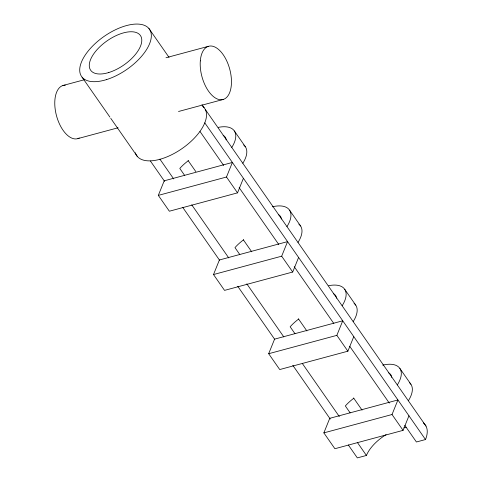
<?xml version="1.0" encoding="UTF-8"?>
<svg xmlns="http://www.w3.org/2000/svg" width="482" height="482" viewBox="0 0 482 482"><rect width="100%" height="100%" fill="white"/><g stroke="black" fill="none" stroke-linecap="round" stroke-linejoin="round"><path stroke-width="0.72" d="M158.325 195.385L164.211 180.816L232.378 162.452L226.492 177.021L158.325 195.385L169.363 211.218L237.53 192.854L243.416 178.286M213.508 274.547L219.394 259.985L287.561 241.621L281.675 256.189L213.508 274.547L224.54 290.381L292.707 272.023L298.593 257.454M268.685 353.716L274.571 339.147L342.738 320.789L336.852 335.358L268.685 353.716L279.723 369.549L347.89 351.191L353.776 336.623M323.862 432.884L329.748 418.316L397.915 399.958L392.029 414.52L323.862 432.884L334.9 448.718L403.066 430.354L408.953 415.791M62.883 85.525L84.579 79.681M165.995 57.744L208.308 46.356M77.927 138.581L118.09 127.772M178.515 111.493L223.347 99.413M386.082 434.65A30.342 14.707 -34.9 0 0 366.428 455.454L357.337 457.9L348.305 444.934M423.329 422.913A41.374 20.051 -34.9 0 1 425.504 439.542L416.418 441.988L404.802 425.323M234.354 130.971L245.392 146.805M289.531 210.14L300.569 225.974M344.714 289.308L355.746 305.142M399.891 368.471L410.929 384.305M148.944 28.54L169.049 57.388M201.982 104.642L204.121 107.709M205.272 109.42L425.992 426.088M204.79 122.874L425.504 439.542M200.006 131.49L223.666 165.44M239.156 187.667L278.741 244.458M294.225 266.679L333.809 323.47M349.727 346.305L389.311 403.097M226.492 177.021L237.53 192.854M281.675 256.189L292.707 272.023M336.852 335.358L347.89 351.191M392.029 414.52L403.066 430.354M188.167 160.41A22.064 10.694 -34.9 0 0 188.251 160.753L195.843 171.634M243.35 239.578A22.064 10.694 -34.9 0 0 243.434 239.916L251.706 251.791M298.527 318.747A22.064 10.694 -34.9 0 0 298.611 319.084L306.889 330.959M353.704 397.909A22.064 10.694 -34.9 0 0 353.788 398.252L362.066 410.128M184.618 175.364L179.792 168.441A30.342 14.707 -34.9 0 1 188.251 160.753M239.795 254.532L234.969 247.603A30.342 14.707 -34.9 0 1 243.434 239.916M294.978 333.701L290.146 326.772A30.342 14.707 -34.9 0 1 298.611 319.084M350.155 412.869L345.329 405.94A30.342 14.707 -34.9 0 1 353.788 398.252M159.91 159.156L173.677 178.906M191.746 204.832L228.751 257.918M246.82 283.844L283.82 336.93M302.322 363.476L339.322 416.562M357.391 442.488L366.428 455.454M150.39 160.988L164.591 181.359M182.66 207.284L219.659 260.37M237.728 286.296L274.734 339.382M292.803 365.308L330.236 419.009M82.109 77.228L109.914 117.12M110.77 118.343L137.292 156.397M202.609 106.245A41.374 20.051 -34.9 0 1 181.913 148.679A41.374 20.051 -34.9 0 1 135.364 152.752M403.928 427.799A30.342 14.707 -34.9 0 1 406.079 427.612M79.283 137.997A27.582 14.388 74.9 0 1 56.442 115.529A27.582 14.388 74.9 0 1 65.341 85.157M388.691 372.893A22.064 10.694 -34.9 0 1 391.727 377.37M409.652 382.841A33.095 16.045 -34.9 0 1 408.375 400.729M382.708 365.127A33.095 16.045 -34.9 0 1 397.337 384.895M333.508 293.725A22.064 10.694 -34.9 0 1 336.55 298.207M354.041 303.311A33.095 16.045 -34.9 0 1 353.198 321.566M328.724 285.699A33.095 16.045 -34.9 0 1 342.16 305.733M278.331 214.556A22.064 10.694 -34.9 0 1 281.374 219.039M298.864 224.142A33.095 16.045 -34.9 0 1 298.015 242.398M272.348 206.796A33.095 16.045 -34.9 0 1 286.983 226.564M223.148 135.388A22.064 10.694 -34.9 0 1 226.191 139.87M243.681 144.974A33.095 16.045 -34.9 0 1 242.838 163.229M218.364 127.362A33.095 16.045 -34.9 0 1 231.8 147.396M106.395 79.644A41.374 20.051 -34.9 0 0 150.095 30.258A41.374 20.051 -34.9 0 0 90.092 48.754A41.374 20.051 -34.9 0 0 106.395 79.644M108.83 72.511A30.342 14.707 -34.9 0 0 140.877 36.289A30.342 14.707 -34.9 0 0 96.876 49.857A30.342 14.707 -34.9 0 0 108.83 72.511M200.313 60.901A27.582 14.388 74.9 0 0 221.901 99.726A27.582 14.388 74.9 0 0 225.269 58.021A27.582 14.388 74.9 0 0 200.313 60.901"/></g></svg>
